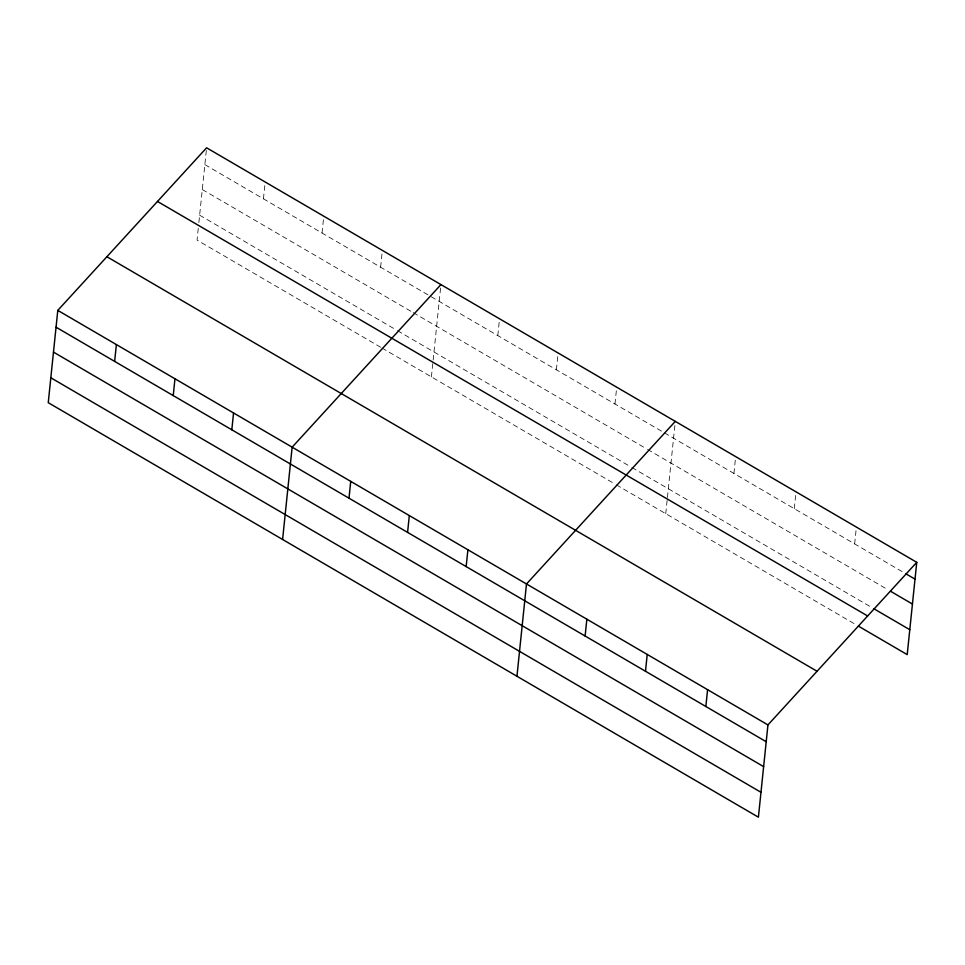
<?xml version="1.0" encoding="UTF-8"?>
<svg xmlns="http://www.w3.org/2000/svg" width="965" height="965" viewBox="0 0 965 965"><rect width="100%" height="100%" fill="white"/><g stroke="black" fill="none" stroke-linecap="round" stroke-linejoin="round"><path stroke-width="0.72" stroke-dasharray="4.83 3.62" d="M198.259 228.367L197.053 240.092L380.632 347.243M198.874 222.517L206.45 149.201M263.445 198.814L265.182 181.999M322.033 233.011L323.77 216.196M380.62 267.209L382.357 250.393M431.403 376.881L440.8 285.99M497.795 335.603L499.532 318.788M556.383 369.8L558.12 352.985M614.97 403.997L616.707 387.182M665.754 513.682L667.273 499.026M667.418 497.554L675.295 421.379M733.919 473.429L735.656 456.614M794.279 508.664L796.029 491.848M854.652 543.898L856.389 527.083M204.857 164.617L663.148 432.115M664.439 432.875L904.736 573.138M202.276 189.526L411.898 311.876M413.201 312.636L646.248 448.665M647.551 449.425L888.041 589.796M199.622 215.183L396.217 329.933M397.52 330.693L630.579 466.734M631.882 467.494L872.541 607.962M381.935 348.003L614.982 484.044M616.285 484.804L855.834 624.632"/><path stroke-width="1.45" d="M57.791 310.38L48.25 402.682L758.406 817.198L767.947 724.908L916.75 562.318L206.594 147.802L57.791 310.38L767.947 724.908M114.642 361.393L116.379 344.589M173.23 395.59L174.967 378.787M231.817 429.787L233.554 412.984M282.6 539.471L292.142 447.181L440.945 284.591M348.992 498.193L350.729 481.378M407.58 532.391L409.317 515.575M466.167 566.588L467.904 549.773M516.951 676.26L526.492 583.97L675.295 421.379M585.116 636.019L586.853 619.204M645.489 671.254L647.226 654.439M705.849 706.489L707.586 689.673M916.75 562.318L907.209 654.62L858.404 626.128M906.026 573.885L915.013 579.133M890.611 591.292L912.444 604.042M873.82 608.71L909.79 629.711M157.488 201.456L867.644 615.972M106.898 256.738L817.053 671.254M56.054 327.195L766.21 741.723M53.473 352.104L763.641 766.632M50.819 377.773L760.987 792.289"/></g></svg>
